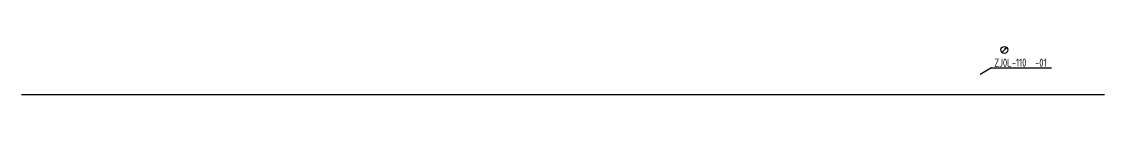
# Model space of a CAD drawing. Extents: x -973766 to 490869, y -74466 to 47007.
# Drawn here: x -546450 to -499526, y -22358 to -20278 of the extents above; entities that cross this region are included whole.
import ezdxf

# ---------------------------------------------------------------- set-up
doc = ezdxf.new("R2010")
doc.units = 0
doc.header["$LTSCALE"] = 100
doc.header["$MEASUREMENT"] = 0
doc.layers.get('Defpoints').update_dxf_attribs({"color": 2})
doc.styles.add('TH-STYLE3', font='tssdeng.shx', dxfattribs={"width": 0.8, "bigfont": 'tssdchn.shx'})
doc.linetypes.add('TH_PL18-110_W', pattern='A,3,-2,3,-2,3,-2,3,-2,3,-2,["W",TH-STYLE3,S=3,R=0,X=-0.25,Y=-1.35],-3.5', length=28.5)

msp = doc.modelspace()

# ---------------------------------------------------------------- linework, layer by layer
for p, q in [((-503750.87, -20321.95), (-503963, -20534.08)), ((-503750.87, -20321.95), (-503860.41, -20387.05)), ((-504419.95, -21204.94), (-504907.3, -21494.02)), ((-504419.95, -21204.94), (-501819.38, -21204.94))]:
    msp.add_line(p, q)
msp.add_circle((-503856.93, -20428.01), 150)
at = {"layer": 'Defpoints', "linetype": 'TH_PL18-110_W'}
msp.add_line((-546450.22, -22357.63), (-499526.47, -22357.63), dxfattribs=at)

# ---------------------------------------------------------------- texts
at = {"style": 'TH-STYLE3', "width": 0.8}
for tag, p, s in [('ZJ0L', (-504294.59, -21156.77), 'J1L'), ('-110', (-503537.12, -21150.7), '-95'), ('-01', (-502527.64, -21157.64), '-01')]:
    msp.add_attdef(tag, p, s, height=350, dxfattribs=at)

doc.saveas('drawing.dxf')
